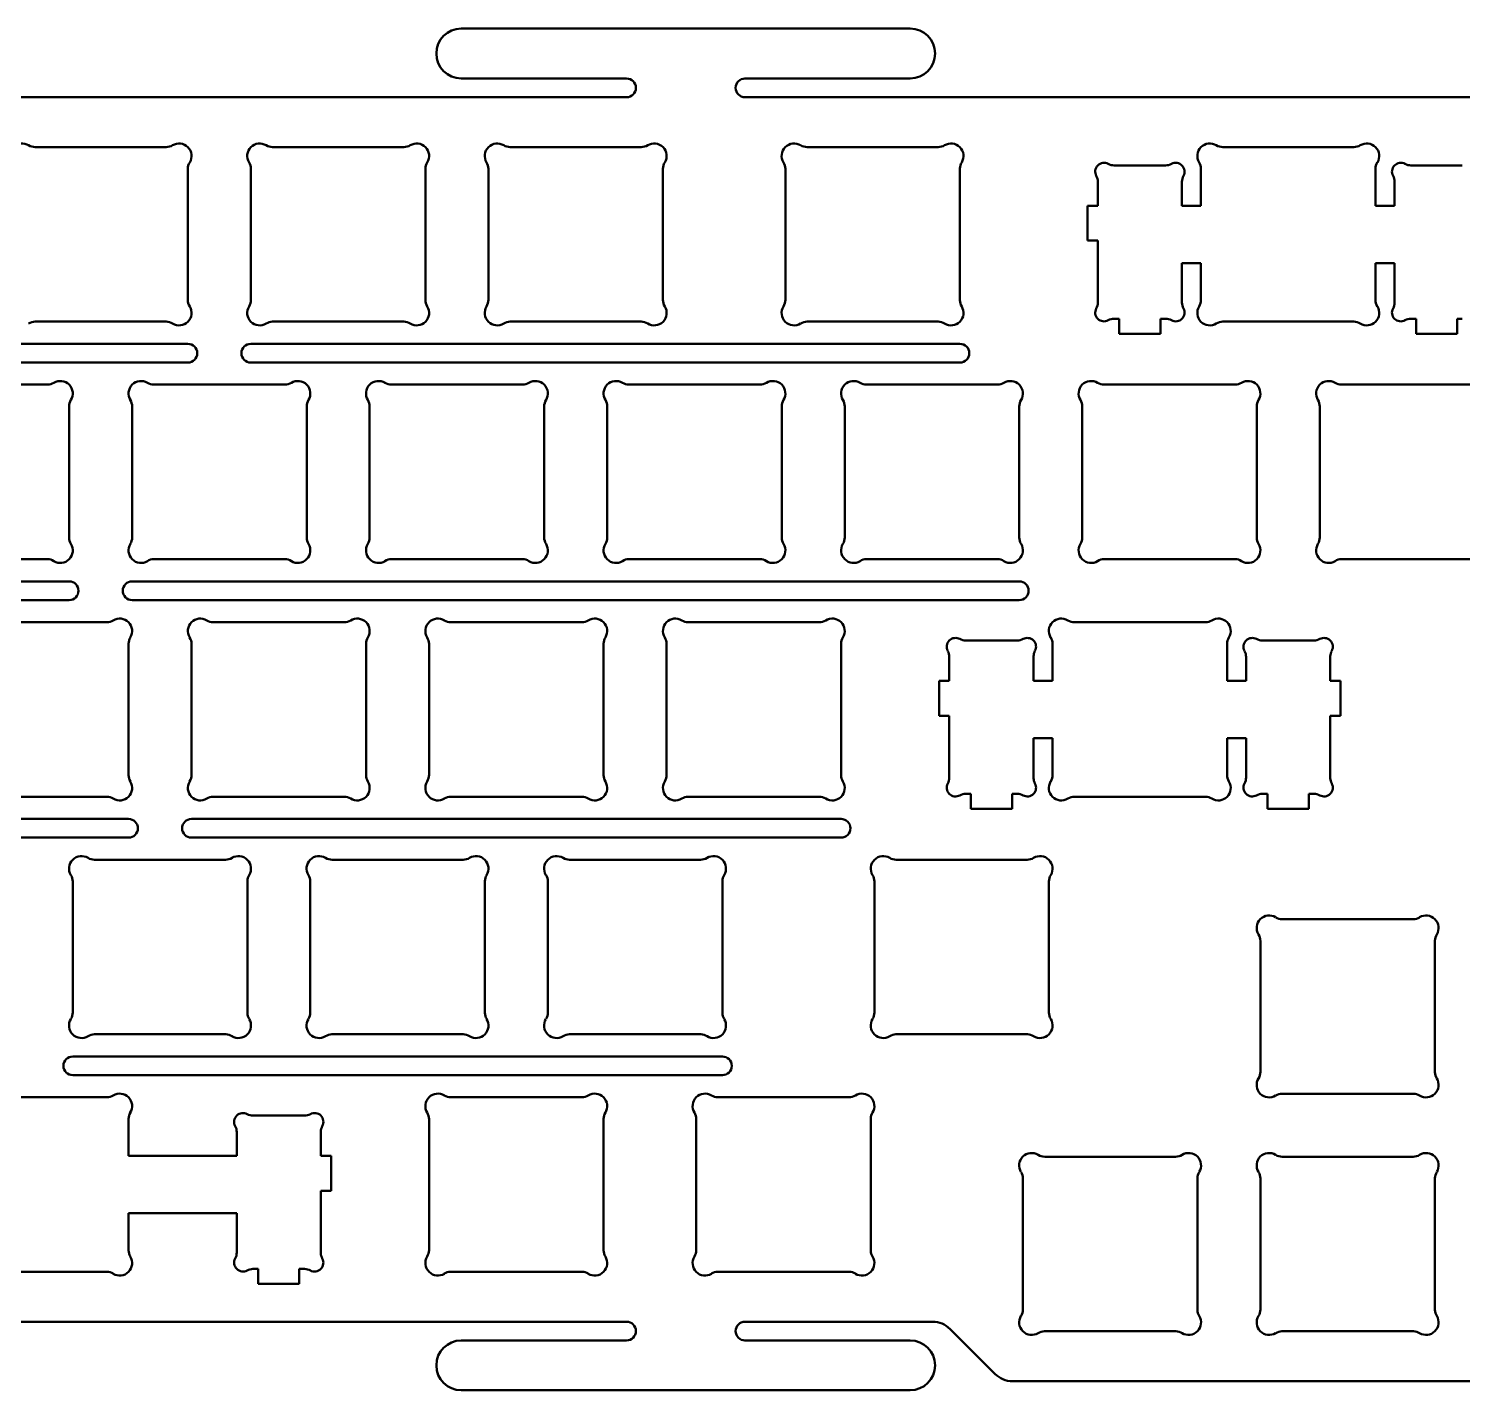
# Model space of a CAD drawing. Header units: millimetres. Extents: x 0 to 594, y 0 to 420.
# Drawn here: x 274.7 to 389.6, y 171.9 to 281.1 of the extents above; entities that cross this region are included whole.
import ezdxf

# ---------------------------------------------------------------- set-up
doc = ezdxf.new("R2010")
doc.units = ezdxf.units.MM
doc.layers.add('可见 (ISO)', color=7, linetype='Continuous', lineweight=50)

msp = doc.modelspace()

# ---------------------------------------------------------------- linework, layer by layer
at = {"layer": '可见 (ISO)'}
for p, q in [((345.35, 281.08), (309.35, 281.08)), ((309.35, 277.08), (322.6, 277.08)), ((332.1, 277.08), (345.35, 277.08)), ((322.6, 275.58), (247.77, 275.58)), ((406.6, 275.58), (332.1, 275.58)), ((275.17, 271.58), (285.68, 271.58)), ((294.22, 271.58), (304.73, 271.58)), ((313.27, 271.58), (323.78, 271.58)), ((337.09, 271.58), (347.59, 271.58)), ((349.34, 271.58), (349.34, 271.58)), ((349.34, 271.58), (349.34, 271.58)), ((370.42, 271.58), (380.93, 271.58)), ((287.42, 269.83), (287.42, 259.33)), ((292.47, 259.33), (292.47, 269.83)), ((306.47, 269.83), (306.47, 259.33)), ((311.52, 259.33), (311.52, 269.83)), ((325.52, 269.83), (325.52, 259.33)), ((335.34, 259.33), (335.34, 269.83)), ((349.34, 269.86), (349.34, 259.3)), ((361.71, 270.11), (365.83, 270.11)), ((368.67, 266.88), (368.67, 269.83)), ((382.67, 269.83), (382.67, 266.88)), ((385.51, 270.11), (389.63, 270.11)), ((360.4, 266.88), (360.4, 268.79)), ((367.15, 268.79), (367.15, 266.88)), ((384.2, 266.88), (384.2, 268.79)), ((359.57, 264.08), (359.57, 266.88)), ((359.57, 266.88), (360.4, 266.88)), ((367.15, 266.88), (368.67, 266.88)), ((382.67, 266.88), (384.2, 266.88)), ((360.4, 264.08), (359.57, 264.08)), ((360.4, 259.12), (360.4, 264.08)), ((367.15, 262.28), (367.15, 259.12)), ((368.67, 262.28), (367.15, 262.28)), ((368.67, 259.33), (368.67, 262.28)), ((382.67, 262.28), (382.67, 259.33)), ((384.2, 262.28), (382.67, 262.28)), ((384.2, 259.12), (384.2, 262.28)), ((285.68, 257.58), (275.17, 257.58)), ((304.73, 257.58), (294.22, 257.58)), ((323.78, 257.58), (313.27, 257.58)), ((347.59, 257.58), (337.09, 257.58)), ((349.34, 257.58), (349.34, 257.58)), ((349.34, 257.58), (349.34, 257.58)), ((362.12, 257.81), (361.71, 257.81)), ((362.12, 256.61), (362.12, 257.81)), ((365.83, 257.81), (365.42, 257.81)), ((365.42, 257.81), (365.42, 256.61)), ((380.93, 257.58), (370.42, 257.58)), ((385.92, 257.81), (385.51, 257.81)), ((385.92, 256.61), (385.92, 257.81)), ((389.63, 257.81), (389.22, 257.81)), ((389.22, 257.81), (389.22, 256.61)), ((365.42, 256.61), (362.12, 256.61)), ((389.22, 256.61), (385.92, 256.61)), ((216.27, 255.8), (287.42, 255.8)), ((292.47, 255.8), (349.34, 255.8)), ((287.42, 254.3), (216.27, 254.3)), ((349.34, 254.3), (292.47, 254.3)), ((265.65, 252.53), (276.15, 252.53)), ((284.7, 252.53), (295.2, 252.53)), ((303.75, 252.53), (314.25, 252.53)), ((322.8, 252.53), (333.3, 252.53)), ((341.85, 252.53), (352.35, 252.53)), ((360.9, 252.53), (371.4, 252.53)), ((379.95, 252.53), (390.45, 252.53)), ((277.9, 250.78), (277.9, 240.28)), ((282.95, 240.28), (282.95, 250.78)), ((296.95, 250.78), (296.95, 240.28)), ((302, 240.28), (302, 250.78)), ((316, 250.78), (316, 240.28)), ((321.05, 240.28), (321.05, 250.78)), ((335.05, 250.78), (335.05, 240.28)), ((340.1, 240.28), (340.1, 250.78)), ((354.1, 250.78), (354.1, 240.28)), ((359.15, 240.28), (359.15, 250.78)), ((373.15, 250.78), (373.15, 240.28)), ((378.2, 240.28), (378.2, 250.78)), ((276.15, 238.53), (265.65, 238.53)), ((295.2, 238.53), (284.7, 238.53)), ((314.25, 238.53), (303.75, 238.53)), ((333.3, 238.53), (322.8, 238.53)), ((352.35, 238.53), (341.85, 238.53)), ((371.4, 238.53), (360.9, 238.53)), ((390.45, 238.53), (379.95, 238.53)), ((225.8, 236.75), (277.9, 236.75)), ((282.95, 236.75), (354.1, 236.75)), ((277.9, 235.25), (225.8, 235.25)), ((354.1, 235.25), (282.95, 235.25)), ((270.41, 233.48), (280.91, 233.48)), ((282.66, 233.48), (282.66, 233.48)), ((282.66, 233.48), (282.66, 233.48)), ((289.46, 233.48), (299.96, 233.48)), ((301.71, 233.48), (301.71, 233.48)), ((301.71, 233.48), (301.71, 233.48)), ((308.51, 233.48), (319.01, 233.48)), ((320.76, 233.48), (320.76, 233.48)), ((320.76, 233.48), (320.76, 233.48)), ((327.56, 233.48), (338.06, 233.48)), ((339.81, 233.48), (339.81, 233.48)), ((339.81, 233.48), (339.81, 233.48)), ((358.52, 233.48), (369.02, 233.48)), ((282.66, 231.76), (282.66, 221.2)), ((287.71, 221.23), (287.71, 231.73)), ((301.71, 231.76), (301.71, 221.2)), ((306.76, 221.23), (306.76, 231.73)), ((320.76, 231.76), (320.76, 221.2)), ((325.81, 221.23), (325.81, 231.73)), ((339.81, 231.76), (339.81, 221.2)), ((349.81, 232.01), (353.93, 232.01)), ((355.24, 232.01), (355.24, 232.01)), ((355.24, 232.01), (355.24, 232)), ((356.77, 228.78), (356.77, 231.73)), ((370.77, 231.73), (370.77, 228.78)), ((373.61, 232.01), (377.73, 232.01)), ((379.04, 232.01), (379.04, 232.01)), ((379.04, 232.01), (379.04, 232)), ((348.49, 228.78), (348.49, 230.69)), ((355.24, 230.75), (355.24, 228.78)), ((372.29, 228.78), (372.29, 230.69)), ((379.04, 230.75), (379.04, 228.78)), ((347.67, 225.98), (347.67, 228.78)), ((347.67, 228.78), (348.49, 228.78)), ((355.24, 228.78), (356.77, 228.78)), ((370.77, 228.78), (372.29, 228.78)), ((379.04, 228.78), (379.87, 228.78)), ((379.87, 228.78), (379.87, 225.98)), ((348.49, 225.98), (347.67, 225.98)), ((348.49, 221.02), (348.49, 225.98)), ((379.87, 225.98), (379.04, 225.98)), ((379.04, 225.98), (379.04, 220.96)), ((356.77, 224.18), (355.24, 224.18)), ((355.24, 224.18), (355.24, 220.96)), ((356.77, 221.23), (356.77, 224.18)), ((370.77, 224.18), (370.77, 221.23)), ((372.29, 224.18), (370.77, 224.18)), ((372.29, 221.02), (372.29, 224.18)), ((350.22, 219.71), (349.81, 219.71)), ((350.22, 218.51), (350.22, 219.71)), ((353.93, 219.71), (353.52, 219.71)), ((353.52, 219.71), (353.52, 218.51)), ((355.24, 219.71), (355.24, 219.71)), ((355.24, 219.71), (355.24, 219.71)), ((374.02, 219.71), (373.61, 219.71)), ((374.02, 218.51), (374.02, 219.71)), ((377.73, 219.71), (377.32, 219.71)), ((377.32, 219.71), (377.32, 218.51)), ((379.04, 219.71), (379.04, 219.71)), ((379.04, 219.71), (379.04, 219.71)), ((280.91, 219.48), (270.41, 219.48)), ((282.66, 219.48), (282.66, 219.48)), ((282.66, 219.48), (282.66, 219.48)), ((299.96, 219.48), (289.46, 219.48)), ((301.71, 219.48), (301.71, 219.48)), ((301.71, 219.48), (301.71, 219.48)), ((319.01, 219.48), (308.51, 219.48)), ((320.76, 219.48), (320.76, 219.48)), ((320.76, 219.48), (320.76, 219.48)), ((338.06, 219.48), (327.56, 219.48)), ((339.81, 219.48), (339.81, 219.48)), ((339.81, 219.48), (339.81, 219.48)), ((353.52, 218.51), (350.22, 218.51)), ((369.02, 219.48), (358.52, 219.48)), ((377.32, 218.51), (374.02, 218.51)), ((211.51, 217.7), (282.66, 217.7)), ((287.71, 217.7), (339.81, 217.7)), ((282.66, 216.2), (211.51, 216.2)), ((339.81, 216.2), (287.71, 216.2)), ((279.94, 214.43), (290.44, 214.43)), ((292.19, 214.43), (292.19, 214.43)), ((292.19, 214.43), (292.19, 214.43)), ((298.99, 214.43), (309.49, 214.43)), ((311.24, 214.43), (311.24, 214.43)), ((311.24, 214.43), (311.24, 214.43)), ((318.04, 214.43), (328.54, 214.43)), ((330.29, 214.43), (330.29, 214.43)), ((330.29, 214.43), (330.29, 214.43)), ((344.23, 214.43), (354.73, 214.43)), ((278.19, 202.18), (278.19, 212.68)), ((292.19, 212.71), (292.19, 202.15)), ((297.24, 202.18), (297.24, 212.68)), ((311.24, 212.71), (311.24, 202.15)), ((316.29, 202.18), (316.29, 212.68)), ((330.29, 212.71), (330.29, 202.15)), ((342.48, 202.18), (342.48, 212.68)), ((356.48, 212.68), (356.48, 202.18)), ((375.19, 209.66), (385.69, 209.66)), ((387.44, 209.66), (387.44, 209.66)), ((387.44, 209.66), (387.44, 209.66)), ((373.44, 197.41), (373.44, 207.91)), ((387.44, 207.94), (387.44, 197.38)), ((278.19, 200.43), (278.19, 200.43)), ((278.19, 200.43), (278.19, 200.43)), ((290.46, 200.43), (279.92, 200.43)), ((292.19, 200.43), (292.19, 200.43)), ((292.19, 200.43), (292.19, 200.43)), ((297.24, 200.43), (297.24, 200.43)), ((297.24, 200.43), (297.24, 200.43)), ((309.51, 200.43), (298.97, 200.43)), ((311.24, 200.43), (311.24, 200.43)), ((311.24, 200.43), (311.24, 200.43)), ((316.29, 200.43), (316.29, 200.43)), ((316.29, 200.43), (316.29, 200.43)), ((328.56, 200.43), (318.02, 200.43)), ((330.29, 200.43), (330.29, 200.43)), ((330.29, 200.43), (330.29, 200.43)), ((342.48, 200.43), (342.48, 200.43)), ((342.48, 200.43), (342.48, 200.43)), ((354.75, 200.43), (344.21, 200.43)), ((278.19, 198.65), (330.29, 198.65)), ((330.29, 197.15), (278.19, 197.15)), ((373.44, 195.66), (373.44, 195.66)), ((373.44, 195.66), (373.44, 195.66)), ((385.71, 195.66), (375.17, 195.66)), ((387.44, 195.67), (387.44, 195.66)), ((387.44, 195.66), (387.44, 195.66)), ((270.41, 195.38), (280.91, 195.38)), ((282.66, 195.38), (282.66, 195.38)), ((282.66, 195.38), (282.66, 195.38)), ((308.51, 195.38), (319.01, 195.38)), ((320.76, 195.38), (320.76, 195.38)), ((320.76, 195.38), (320.76, 195.38)), ((329.94, 195.38), (340.44, 195.38)), ((342.19, 195.38), (342.19, 195.37)), ((342.19, 195.38), (342.19, 195.38)), ((282.66, 193.66), (282.66, 190.68)), ((292.65, 193.91), (296.77, 193.91)), ((298.08, 193.91), (298.09, 193.91)), ((298.09, 193.91), (298.09, 193.91)), ((306.76, 183.13), (306.76, 193.63)), ((320.76, 193.66), (320.76, 183.1)), ((328.19, 183.13), (328.19, 193.63)), ((342.19, 193.68), (342.19, 183.07)), ((291.34, 190.68), (291.34, 192.59)), ((298.09, 192.64), (298.09, 190.68)), ((282.66, 190.68), (291.34, 190.68)), ((298.09, 190.68), (298.91, 190.68)), ((298.91, 190.68), (298.91, 187.88)), ((356.14, 190.61), (366.64, 190.61)), ((368.39, 190.61), (368.39, 190.61)), ((368.39, 190.61), (368.39, 190.61)), ((375.19, 190.61), (385.69, 190.61)), ((387.44, 190.61), (387.44, 190.61)), ((387.44, 190.61), (387.44, 190.61)), ((354.39, 178.36), (354.39, 188.86)), ((368.39, 188.89), (368.39, 178.33)), ((373.44, 178.36), (373.44, 188.86)), ((387.44, 188.89), (387.44, 178.33)), ((298.91, 187.88), (298.09, 187.88)), ((298.09, 187.88), (298.09, 182.88)), ((291.34, 186.08), (282.66, 186.08)), ((282.66, 186.08), (282.66, 183.1)), ((291.34, 182.92), (291.34, 186.08)), ((280.94, 181.38), (270.39, 181.38)), ((282.66, 181.38), (282.66, 181.38)), ((282.66, 181.38), (282.66, 181.38)), ((291.34, 181.61), (291.34, 181.61)), ((291.34, 181.61), (291.34, 181.61)), ((293.06, 181.61), (292.63, 181.61)), ((293.06, 180.41), (293.06, 181.61)), ((296.79, 181.61), (296.36, 181.61)), ((296.36, 181.61), (296.36, 180.41)), ((298.09, 181.61), (298.08, 181.61)), ((298.09, 181.61), (298.09, 181.61)), ((306.76, 181.38), (306.76, 181.38)), ((306.76, 181.38), (306.76, 181.38)), ((319.04, 181.38), (308.49, 181.38)), ((320.76, 181.38), (320.76, 181.38)), ((320.76, 181.38), (320.76, 181.38)), ((328.19, 181.38), (328.19, 181.38)), ((328.19, 181.38), (328.19, 181.38)), ((340.47, 181.38), (329.92, 181.38)), ((342.19, 181.38), (342.19, 181.38)), ((342.19, 181.38), (342.19, 181.38)), ((296.36, 180.41), (293.06, 180.41)), ((247.77, 177.38), (322.6, 177.38)), ((332.1, 177.38), (347.14, 177.38)), ((348.55, 176.79), (352.14, 173.2)), ((354.39, 176.61), (354.39, 176.61)), ((354.39, 176.61), (354.39, 176.61)), ((366.66, 176.61), (356.11, 176.61)), ((368.39, 176.62), (368.39, 176.61)), ((368.39, 176.61), (368.39, 176.61)), ((373.44, 176.61), (373.44, 176.61)), ((373.44, 176.61), (373.44, 176.61)), ((385.71, 176.61), (375.16, 176.61)), ((387.44, 176.62), (387.44, 176.61)), ((387.44, 176.61), (387.44, 176.61)), ((322.6, 175.88), (309.35, 175.88)), ((345.35, 175.88), (332.1, 175.88)), ((353.56, 172.61), (405.9, 172.61)), ((309.35, 171.88), (345.35, 171.88))]:
    msp.add_line(p, q, dxfattribs=at)
for centre, radius, start, end in [((309.35, 279.08), 2, 90, 270), ((345.35, 279.08), 2, 270, 90), ((322.6, 276.33), 0.75, 270, 90), ((332.1, 276.33), 0.75, 90, 270), ((274.13, 270.87), 1, 58.5998, 211.3992), ((275.17, 272.58), 1, 238.5998, 270), ((285.68, 272.58), 1, 270, 301.4002), ((286.72, 270.87), 1, 328.6008, 121.4002), ((293.18, 270.87), 1, 58.5998, 211.3992), ((294.22, 272.58), 1, 238.5998, 270), ((304.73, 272.58), 1, 270, 301.4002), ((305.77, 270.87), 1, 328.6008, 121.4002), ((312.23, 270.87), 1, 58.5998, 211.3992), ((313.27, 272.58), 1, 238.5998, 270), ((323.78, 272.58), 1, 270, 301.4002), ((324.82, 270.87), 1, 328.6008, 121.4002), ((336.04, 270.87), 1, 58.5998, 211.3992), ((337.09, 272.58), 1, 238.5998, 270), ((347.59, 272.58), 1, 270, 301.4002), ((348.63, 270.87), 1, 44.9993, 121.4002), ((348.63, 270.87), 1, 328.6008, 44.9628), ((369.38, 270.87), 1, 58.5998, 211.3992), ((370.42, 272.58), 1, 238.5998, 270), ((380.93, 272.58), 1, 270, 301.4002), ((381.97, 270.87), 1, 328.6008, 121.4002), ((288.42, 269.83), 1, 148.6008, 180), ((291.47, 269.83), 1, 0, 31.3992), ((307.47, 269.83), 1, 148.6008, 180), ((310.52, 269.83), 1, 0, 31.3992), ((326.52, 269.83), 1, 148.6008, 180), ((334.34, 269.83), 1, 0, 31.3992), ((350.34, 269.83), 1, 148.6008, 178.2811), ((360.9, 269.61), 0.707, 61.4835, 208.5165), ((361.71, 271.11), 1, 241.4835, 270), ((365.83, 271.11), 1, 270, 298.5165), ((366.65, 269.61), 0.707, 331.4835, 118.5165), ((367.67, 269.83), 1, 0, 31.3992), ((383.67, 269.83), 1, 148.6008, 180), ((384.7, 269.61), 0.707, 61.4835, 208.5165), ((385.51, 271.11), 1, 241.4835, 270), ((359.4, 268.79), 1, 0, 28.5165), ((368.15, 268.79), 1, 151.4835, 180), ((383.2, 268.79), 1, 0, 28.5165), ((286.72, 258.28), 1, 238.5998, 31.3992), ((288.42, 259.33), 1, 180, 211.3992), ((293.18, 258.28), 1, 148.6008, 301.4002), ((291.47, 259.33), 1, 328.6008, 0), ((305.77, 258.28), 1, 238.5998, 31.3992), ((307.47, 259.33), 1, 180, 211.3992), ((312.23, 258.28), 1, 148.6008, 301.4002), ((310.52, 259.33), 1, 328.6008, 0), ((324.82, 258.28), 1, 238.5998, 31.3992), ((326.52, 259.33), 1, 180, 211.3992), ((336.04, 258.28), 1, 148.6008, 301.4002), ((334.34, 259.33), 1, 328.6008, 0), ((350.34, 259.33), 1, 181.7189, 211.3992), ((348.63, 258.28), 1, 315.0372, 31.3992), ((359.4, 259.12), 1, 331.4835, 0), ((368.15, 259.12), 1, 180, 208.5165), ((369.38, 258.28), 1, 148.6008, 301.4002), ((367.67, 259.33), 1, 328.6008, 0), ((381.97, 258.28), 1, 238.5998, 31.3992), ((383.67, 259.33), 1, 180, 211.3992), ((383.2, 259.12), 1, 331.4835, 0), ((275.17, 256.58), 1, 90, 121.4002), ((285.68, 256.58), 1, 58.5998, 90), ((294.22, 256.58), 1, 90, 121.4002), ((304.73, 256.58), 1, 58.5998, 90), ((313.27, 256.58), 1, 90, 121.4002), ((323.78, 256.58), 1, 58.5998, 90), ((337.09, 256.58), 1, 90, 121.4002), ((347.59, 256.58), 1, 58.5998, 90), ((348.63, 258.28), 1, 238.5998, 315.0007), ((360.9, 258.31), 0.707, 151.4835, 298.5165), ((361.71, 256.81), 1, 90, 118.5165), ((365.83, 256.81), 1, 61.4835, 90), ((366.65, 258.31), 0.707, 241.4835, 28.5165), ((370.42, 256.58), 1, 90, 121.4002), ((380.93, 256.58), 1, 58.5998, 90), ((384.7, 258.31), 0.707, 151.4835, 298.5165), ((385.51, 256.81), 1, 90, 118.5165), ((287.42, 255.05), 0.75, 270, 90), ((292.47, 255.05), 0.75, 90, 270), ((349.34, 255.05), 0.75, 270, 90), ((276.15, 253.53), 1, 270, 301.4002), ((277.19, 251.82), 1, 328.6008, 121.4002), ((283.66, 251.82), 1, 58.5998, 211.3992), ((284.7, 253.53), 1, 238.5998, 270), ((295.2, 253.53), 1, 270, 301.4002), ((296.24, 251.82), 1, 328.6008, 121.4002), ((302.71, 251.82), 1, 58.5998, 211.3992), ((303.75, 253.53), 1, 238.5998, 270), ((314.25, 253.53), 1, 270, 301.4002), ((315.29, 251.82), 1, 328.6008, 121.4002), ((321.76, 251.82), 1, 58.5998, 211.3992), ((322.8, 253.53), 1, 238.5998, 270), ((333.3, 253.53), 1, 270, 301.4002), ((334.34, 251.82), 1, 328.6008, 121.4002), ((340.81, 251.82), 1, 58.5998, 211.3992), ((341.85, 253.53), 1, 238.5998, 270), ((352.35, 253.53), 1, 270, 301.4002), ((353.39, 251.82), 1, 328.6008, 121.4002), ((359.86, 251.82), 1, 58.5998, 211.3992), ((360.9, 253.53), 1, 238.5998, 270), ((371.4, 253.53), 1, 270, 301.4002), ((372.44, 251.82), 1, 328.6008, 121.4002), ((378.91, 251.82), 1, 58.5998, 211.3992), ((379.95, 253.53), 1, 238.5998, 270), ((278.9, 250.78), 1, 148.6008, 180), ((281.95, 250.78), 1, 0, 31.3992), ((297.95, 250.78), 1, 148.6008, 180), ((301, 250.78), 1, 0, 31.3992), ((317, 250.78), 1, 148.6008, 180), ((320.05, 250.78), 1, 0, 31.3992), ((336.05, 250.78), 1, 148.6008, 180), ((339.1, 250.78), 1, 0, 31.3992), ((355.1, 250.78), 1, 148.6008, 180), ((358.15, 250.78), 1, 0, 31.3992), ((374.15, 250.78), 1, 148.6008, 180), ((377.2, 250.78), 1, 0, 31.3992), ((277.19, 239.23), 1, 238.5998, 31.3992), ((278.9, 240.28), 1, 180, 211.3992), ((283.66, 239.23), 1, 148.6008, 301.4002), ((281.95, 240.28), 1, 328.6008, 0), ((296.24, 239.23), 1, 238.5998, 31.3992), ((297.95, 240.28), 1, 180, 211.3992), ((302.71, 239.23), 1, 148.6008, 301.4002), ((301, 240.28), 1, 328.6008, 0), ((315.29, 239.23), 1, 238.5998, 31.3992), ((317, 240.28), 1, 180, 211.3992), ((321.76, 239.23), 1, 148.6008, 301.4002), ((320.05, 240.28), 1, 328.6008, 0), ((334.34, 239.23), 1, 238.5998, 31.3992), ((336.05, 240.28), 1, 180, 211.3992), ((340.81, 239.23), 1, 148.6008, 301.4002), ((339.1, 240.28), 1, 328.6008, 0), ((353.39, 239.23), 1, 238.5998, 31.3992), ((355.1, 240.28), 1, 180, 211.3992), ((359.86, 239.23), 1, 148.6008, 301.4002), ((358.15, 240.28), 1, 328.6008, 0), ((372.44, 239.23), 1, 238.5998, 31.3992), ((374.15, 240.28), 1, 180, 211.3992), ((378.91, 239.23), 1, 148.6008, 301.4002), ((377.2, 240.28), 1, 328.6008, 0), ((276.15, 237.53), 1, 58.5998, 90), ((284.7, 237.53), 1, 90, 121.4002), ((295.2, 237.53), 1, 58.5998, 90), ((303.75, 237.53), 1, 90, 121.4002), ((314.25, 237.53), 1, 58.5998, 90), ((322.8, 237.53), 1, 90, 121.4002), ((333.3, 237.53), 1, 58.5998, 90), ((341.85, 237.53), 1, 90, 121.4002), ((352.35, 237.53), 1, 58.5998, 90), ((360.9, 237.53), 1, 90, 121.4002), ((371.4, 237.53), 1, 58.5998, 90), ((379.95, 237.53), 1, 90, 121.4002), ((277.9, 236), 0.75, 270, 90), ((282.95, 236), 0.75, 90, 270), ((354.1, 236), 0.75, 270, 90), ((280.91, 234.48), 1, 270, 301.4002), ((281.95, 232.77), 1, 44.9993, 121.4002), ((281.95, 232.77), 1, 328.6008, 44.9628), ((288.42, 232.77), 1, 58.5998, 211.3992), ((289.46, 234.48), 1, 238.5998, 270), ((299.96, 234.48), 1, 270, 301.4002), ((301, 232.77), 1, 44.9993, 121.4002), ((301, 232.77), 1, 328.6008, 44.9628), ((307.47, 232.77), 1, 58.5998, 211.3992), ((308.51, 234.48), 1, 238.5998, 270), ((319.01, 234.48), 1, 270, 301.4002), ((320.05, 232.77), 1, 44.9993, 121.4002), ((320.05, 232.77), 1, 328.6008, 44.9628), ((326.52, 232.77), 1, 58.5998, 211.3992), ((327.56, 234.48), 1, 238.5998, 270), ((338.06, 234.48), 1, 270, 301.4002), ((339.1, 232.77), 1, 44.9993, 121.4002), ((339.1, 232.77), 1, 328.6008, 44.9628), ((357.47, 232.77), 1, 58.5998, 211.3992), ((358.52, 234.48), 1, 238.5998, 270), ((369.02, 234.48), 1, 270, 301.4002), ((370.06, 232.77), 1, 328.6008, 121.4002), ((283.66, 231.73), 1, 148.6008, 178.2811), ((286.71, 231.73), 1, 0, 31.3992), ((302.71, 231.73), 1, 148.6008, 178.2811), ((305.76, 231.73), 1, 0, 31.3992), ((321.76, 231.73), 1, 148.6008, 178.2811), ((324.81, 231.73), 1, 0, 31.3992), ((340.81, 231.73), 1, 148.6008, 178.2811), ((348.99, 231.51), 0.707, 61.4835, 208.5165), ((347.49, 230.69), 1, 0, 28.5165), ((349.81, 233.01), 1, 241.4835, 270), ((353.93, 233.01), 1, 270, 298.5165), ((354.74, 231.51), 0.707, 45, 118.5165), ((354.74, 231.51), 0.707, 331.4835, 44.7704), ((356.24, 230.69), 1, 151.4835, 176.3757), ((355.77, 231.73), 1, 0, 31.3992), ((371.77, 231.73), 1, 148.6008, 180), ((372.79, 231.51), 0.707, 61.4835, 208.5165), ((371.29, 230.69), 1, 0, 28.5165), ((373.61, 233.01), 1, 241.4835, 270), ((377.73, 233.01), 1, 270, 298.5165), ((378.54, 231.51), 0.707, 45, 118.5165), ((378.54, 231.51), 0.707, 331.4835, 44.7704), ((380.04, 230.69), 1, 151.4835, 176.3757), ((283.66, 221.23), 1, 181.7189, 211.3992), ((286.71, 221.23), 1, 328.6008, 0), ((302.71, 221.23), 1, 181.7189, 211.3992), ((305.76, 221.23), 1, 328.6008, 0), ((321.76, 221.23), 1, 181.7189, 211.3992), ((324.81, 221.23), 1, 328.6008, 0), ((340.81, 221.23), 1, 181.7189, 211.3992), ((347.49, 221.02), 1, 331.4835, 0), ((356.24, 221.02), 1, 183.6243, 208.5165), ((355.77, 221.23), 1, 328.6008, 0), ((371.77, 221.23), 1, 180, 211.3992), ((371.29, 221.02), 1, 331.4835, 0), ((380.04, 221.02), 1, 183.6243, 208.5165), ((281.95, 220.18), 1, 315.0372, 31.3992), ((288.42, 220.18), 1, 148.6008, 301.4002), ((301, 220.18), 1, 315.0372, 31.3992), ((307.47, 220.18), 1, 148.6008, 301.4002), ((320.05, 220.18), 1, 315.0372, 31.3992), ((326.52, 220.18), 1, 148.6008, 301.4002), ((339.1, 220.18), 1, 315.0372, 31.3992), ((348.99, 220.21), 0.707, 151.4835, 298.5165), ((349.81, 218.71), 1, 90, 118.5165), ((353.93, 218.71), 1, 61.4835, 90), ((354.74, 220.21), 0.707, 241.4835, 315), ((354.74, 220.21), 0.707, 315.2296, 28.5165), ((357.47, 220.18), 1, 148.6008, 301.4002), ((370.06, 220.18), 1, 238.5998, 31.3992), ((372.79, 220.21), 0.707, 151.4835, 298.5165), ((373.61, 218.71), 1, 90, 118.5165), ((377.73, 218.71), 1, 61.4835, 90), ((378.54, 220.21), 0.707, 241.4835, 315), ((378.54, 220.21), 0.707, 315.2296, 28.5165), ((280.91, 218.48), 1, 58.5998, 90), ((281.95, 220.18), 1, 238.5998, 315.0007), ((289.46, 218.48), 1, 90, 121.4002), ((299.96, 218.48), 1, 58.5998, 90), ((301, 220.18), 1, 238.5998, 315.0007), ((308.51, 218.48), 1, 90, 121.4002), ((319.01, 218.48), 1, 58.5998, 90), ((320.05, 220.18), 1, 238.5998, 315.0007), ((327.56, 218.48), 1, 90, 121.4002), ((338.06, 218.48), 1, 58.5998, 90), ((339.1, 220.18), 1, 238.5998, 315.0007), ((358.52, 218.48), 1, 90, 121.4002), ((369.02, 218.48), 1, 58.5998, 90), ((282.66, 216.95), 0.75, 270, 90), ((287.71, 216.95), 0.75, 90, 270), ((339.81, 216.95), 0.75, 270, 90), ((278.89, 213.72), 1, 58.5998, 211.3992), ((279.94, 215.43), 1, 238.5998, 270), ((290.44, 215.43), 1, 270, 301.4002), ((291.48, 213.72), 1, 44.9993, 121.4002), ((291.48, 213.72), 1, 328.6008, 44.9628), ((297.94, 213.72), 1, 58.5998, 211.3992), ((298.99, 215.43), 1, 238.5998, 270), ((309.49, 215.43), 1, 270, 301.4002), ((310.53, 213.72), 1, 44.9993, 121.4002), ((310.53, 213.72), 1, 328.6008, 44.9628), ((316.99, 213.72), 1, 58.5998, 211.3992), ((318.04, 215.43), 1, 238.5998, 270), ((328.54, 215.43), 1, 270, 301.4002), ((329.58, 213.72), 1, 44.9993, 121.4002), ((329.58, 213.72), 1, 328.6008, 44.9628), ((343.19, 213.72), 1, 58.5998, 211.3992), ((344.23, 215.43), 1, 238.5998, 270), ((354.73, 215.43), 1, 270, 301.4002), ((355.77, 213.72), 1, 328.6008, 121.4002), ((277.19, 212.68), 1, 0, 31.3992), ((293.19, 212.68), 1, 148.6008, 178.2811), ((296.24, 212.68), 1, 0, 31.3992), ((312.24, 212.68), 1, 148.6008, 178.2811), ((315.29, 212.68), 1, 0, 31.3992), ((331.29, 212.68), 1, 148.6008, 178.2811), ((341.48, 212.68), 1, 0, 31.3992), ((357.48, 212.68), 1, 148.6008, 180), ((374.14, 208.96), 1, 58.5998, 211.3992), ((375.19, 210.66), 1, 238.5998, 270), ((385.69, 210.66), 1, 270, 301.4002), ((386.73, 208.96), 1, 44.9993, 121.4002), ((386.73, 208.96), 1, 328.6008, 44.9628), ((372.44, 207.91), 1, 0, 31.3992), ((388.44, 207.91), 1, 148.6008, 178.2811), ((278.89, 201.13), 1, 148.6008, 224.9993), ((277.19, 202.18), 1, 328.6008, 0), ((293.19, 202.18), 1, 181.7189, 211.3992), ((291.48, 201.13), 1, 315.0372, 31.3992), ((297.94, 201.13), 1, 148.6008, 224.9993), ((296.24, 202.18), 1, 328.6008, 0), ((312.24, 202.18), 1, 181.7189, 211.3992), ((310.53, 201.13), 1, 315.0372, 31.3992), ((316.99, 201.13), 1, 148.6008, 224.9993), ((315.29, 202.18), 1, 328.6008, 0), ((331.29, 202.18), 1, 181.7189, 211.3992), ((329.58, 201.13), 1, 315.0372, 31.3992), ((343.19, 201.13), 1, 148.6008, 224.9993), ((341.48, 202.18), 1, 328.6008, 0), ((355.77, 201.13), 1, 238.5998, 31.3992), ((357.48, 202.18), 1, 180, 211.3992), ((278.89, 201.13), 1, 225.0155, 301.4002), ((279.94, 199.43), 1, 91.1459, 121.4002), ((290.44, 199.43), 1, 58.5998, 88.8541), ((291.48, 201.13), 1, 238.5998, 314.9845), ((297.94, 201.13), 1, 225.0155, 301.4002), ((298.99, 199.43), 1, 91.1459, 121.4002), ((309.49, 199.43), 1, 58.5998, 88.8541), ((310.53, 201.13), 1, 238.5998, 314.9845), ((316.99, 201.13), 1, 225.0155, 301.4002), ((318.04, 199.43), 1, 91.1459, 121.4002), ((328.54, 199.43), 1, 58.5998, 88.8541), ((329.58, 201.13), 1, 238.5998, 314.9845), ((343.19, 201.13), 1, 225.0155, 301.4002), ((344.23, 199.43), 1, 91.1459, 121.4002), ((354.73, 199.43), 1, 58.5998, 88.8541), ((278.19, 197.9), 0.75, 90, 270), ((330.29, 197.9), 0.75, 270, 90), ((374.14, 196.37), 1, 148.6008, 224.9993), ((372.44, 197.41), 1, 328.6008, 0), ((388.44, 197.41), 1, 181.7189, 211.3992), ((386.73, 196.37), 1, 315.0372, 31.3992), ((280.91, 196.38), 1, 270, 301.4002), ((281.95, 194.67), 1, 44.9993, 121.4002), ((307.47, 194.67), 1, 58.5998, 211.3992), ((308.51, 196.38), 1, 238.5998, 270), ((319.01, 196.38), 1, 270, 301.4002), ((320.05, 194.67), 1, 44.9993, 121.4002), ((328.9, 194.67), 1, 58.5998, 211.3992), ((329.94, 196.38), 1, 238.5998, 270), ((340.44, 196.38), 1, 270, 301.4002), ((341.48, 194.67), 1, 44.9993, 121.4002), ((374.14, 196.37), 1, 225.0155, 301.4002), ((375.19, 194.66), 1, 91.1459, 121.4002), ((385.69, 194.66), 1, 58.5998, 88.8541), ((386.73, 196.37), 1, 238.5998, 314.9845), ((281.95, 194.67), 1, 328.6008, 44.9628), ((320.05, 194.67), 1, 328.6008, 44.9628), ((341.48, 194.67), 1, 328.6008, 44.8817), ((283.66, 193.63), 1, 148.6008, 178.2811), ((291.84, 193.41), 0.707, 61.4835, 208.5165), ((292.65, 194.91), 1, 241.4835, 270), ((296.77, 194.91), 1, 270, 298.5165), ((297.58, 193.41), 0.707, 45, 118.5165), ((297.58, 193.41), 0.707, 331.4835, 44.8853), ((305.76, 193.63), 1, 0, 31.3992), ((321.76, 193.63), 1, 148.6008, 178.2811), ((327.19, 193.63), 1, 0, 31.3992), ((343.19, 193.63), 1, 148.6008, 176.9142), ((290.34, 192.59), 1, 0, 28.5165), ((299.08, 192.59), 1, 151.4835, 177.4374), ((355.09, 189.91), 1, 58.5998, 211.3992), ((367.68, 189.91), 1, 44.9993, 121.4002), ((374.14, 189.91), 1, 58.5998, 211.3992), ((386.73, 189.91), 1, 44.9993, 121.4002), ((356.14, 191.61), 1, 238.5998, 270), ((366.64, 191.61), 1, 270, 301.4002), ((367.68, 189.91), 1, 328.6008, 44.9628), ((375.19, 191.61), 1, 238.5998, 270), ((385.69, 191.61), 1, 270, 301.4002), ((386.73, 189.91), 1, 328.6008, 44.9628), ((353.39, 188.86), 1, 0, 31.3992), ((369.39, 188.86), 1, 148.6008, 178.2811), ((372.44, 188.86), 1, 0, 31.3992), ((388.44, 188.86), 1, 148.6008, 178.2811), ((283.66, 183.13), 1, 181.7189, 211.3992), ((290.34, 182.92), 1, 331.4835, 0), ((299.08, 182.92), 1, 182.5626, 208.5165), ((305.76, 183.13), 1, 328.6008, 0), ((321.76, 183.13), 1, 181.7189, 211.3992), ((327.19, 183.13), 1, 328.6008, 0), ((343.19, 183.13), 1, 183.0858, 211.3992), ((281.95, 182.08), 1, 315.0372, 31.3992), ((291.84, 182.11), 0.707, 151.4835, 225), ((297.58, 182.11), 0.707, 315.1147, 28.5165), ((307.47, 182.08), 1, 148.6008, 224.9993), ((320.05, 182.08), 1, 315.0372, 31.3992), ((328.9, 182.08), 1, 148.6008, 224.9993), ((341.48, 182.08), 1, 315.1183, 31.3992), ((280.91, 180.38), 1, 58.5998, 88.6441), ((281.95, 182.08), 1, 238.5998, 314.978), ((291.84, 182.11), 0.707, 225.0149, 298.5165), ((292.65, 180.61), 1, 90.9239, 118.5165), ((296.77, 180.61), 1, 61.4835, 89.0761), ((297.58, 182.11), 0.707, 241.4835, 314.9851), ((307.47, 182.08), 1, 225.022, 301.4002), ((308.51, 180.38), 1, 91.3559, 121.4002), ((319.01, 180.38), 1, 58.5998, 88.6441), ((320.05, 182.08), 1, 238.5998, 314.978), ((328.9, 182.08), 1, 225.022, 301.4002), ((329.94, 180.38), 1, 91.3559, 121.4002), ((340.44, 180.38), 1, 58.5998, 88.6441), ((341.48, 182.08), 1, 238.5998, 314.978), ((353.39, 178.36), 1, 328.6008, 0), ((369.39, 178.36), 1, 181.7189, 211.3992), ((372.44, 178.36), 1, 328.6008, 0), ((388.44, 178.36), 1, 181.7189, 211.3992), ((322.6, 176.63), 0.75, 270, 90), ((332.1, 176.63), 0.75, 90, 270), ((347.14, 175.38), 2, 45, 90), ((355.09, 177.32), 1, 148.6008, 224.9993), ((367.68, 177.32), 1, 315.0372, 31.3992), ((374.14, 177.32), 1, 148.6008, 224.9993), ((386.73, 177.32), 1, 315.0372, 31.3992), ((355.09, 177.32), 1, 225.0212, 301.4002), ((356.14, 175.61), 1, 91.3315, 121.4002), ((366.64, 175.61), 1, 58.5998, 88.6685), ((367.68, 177.32), 1, 238.5998, 314.9788), ((374.14, 177.32), 1, 225.0212, 301.4002), ((375.19, 175.61), 1, 91.3315, 121.4002), ((385.69, 175.61), 1, 58.5998, 88.6685), ((386.73, 177.32), 1, 238.5998, 314.9788), ((309.35, 173.88), 2, 90, 270), ((345.35, 173.88), 2, 270, 90), ((353.56, 174.61), 2, 225, 270)]:
    msp.add_arc(centre, radius, start, end, dxfattribs=at)

doc.saveas('drawing.dxf')
